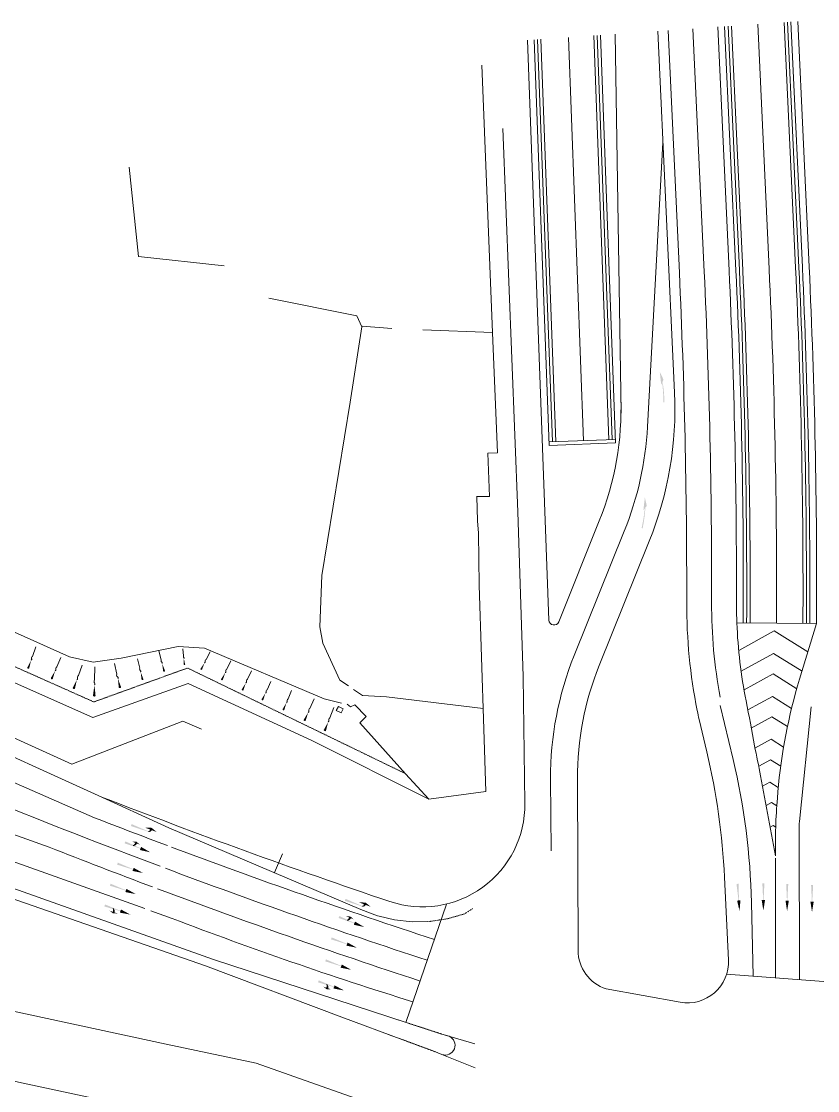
# Model space of a CAD drawing. Header units: millimetres. Extents: x 833924389 to 835767163, y 817400000 to 818811854.
# Drawn here: x 834836122 to 834952826, y 818627840 to 818784613 of the extents above; entities that cross this region are included whole.
import ezdxf

# ---------------------------------------------------------------- set-up
doc = ezdxf.new("R2010")
doc.units = ezdxf.units.MM
doc.header["$LTSCALE"] = 10
doc.header["$MEASUREMENT"] = 0
doc.linetypes.add('11NW24A$0$DGN Style 5', pattern=[6.686246, 2.865534, -3.820712])
doc.linetypes.add('DGN Style 2', pattern=[15.39188, 9.235128, -6.156752])
doc.layers.add('01_Base_Plan', color=5, linetype='Continuous', lineweight=5)

# ---------------------------------------------------------------- blocks, each defined once
blk = doc.blocks.new('11NW24A$0$SLOPE_355')
at = {"linetype": 'Continuous', "lineweight": 0}
h = blk.add_hatch(color=0, dxfattribs=at)
edge = h.paths.add_edge_path(flags=16)
edge.add_ellipse((0.08, 0), major_axis=(0, 0.109), ratio=0.731707, start_angle=0, end_angle=360)
at = {"color": 0, "linetype": 'Continuous', "lineweight": 0}
blk.add_line((1.38, 0), (2.42, 0), dxfattribs=at)
blk.add_open_spline([(0.95, 0), (0.98, -0.01), (1, -0.02), (1.03, -0.04), (1.06, -0.05), (1.08, -0.01), (1.11, 0), (1.14, 0.01), (1.16, 0.02), (1.19, 0.04), (1.25, 0.06), (1.34, 0.04), (1.38, 0)], degree=3, knots=[0, 0, 0, 0, 0.19406, 0.19406, 0.19406, 0.387894, 0.387894, 0.387894, 0.580947, 0.580947, 0.580947, 1, 1, 1, 1], dxfattribs=at)
at = {"color": 0, "linetype": 'Continuous', "lineweight": 0, "extrusion": (0, 0, -1)}
blk.add_solid([(-0.95, 0), (-0.08, 0.11), (-0.08, -0.11)], dxfattribs=at)
blk = doc.blocks.new('11NW24A$0$SLOPE_356')
at = {"linetype": 'Continuous', "lineweight": 0}
h = blk.add_hatch(color=0, dxfattribs=at)
edge = h.paths.add_edge_path(flags=16)
edge.add_ellipse((0.11, 0), major_axis=(0, 0.152), ratio=0.731707, start_angle=0, end_angle=360)
at = {"color": 0, "linetype": 'Continuous', "lineweight": 0}
blk.add_line((1.92, 0), (3.38, 0), dxfattribs=at)
blk.add_open_spline([(1.33, 0), (1.36, -0.02), (1.4, -0.05), (1.44, -0.05), (1.47, -0.05), (1.51, -0.02), (1.55, 0), (1.59, 0.02), (1.62, 0.03), (1.66, 0.05), (1.74, 0.09), (1.9, 0.04), (1.92, 0)], degree=3, knots=[0, 0, 0, 0, 0.193839, 0.193839, 0.193839, 0.387801, 0.387801, 0.387801, 0.581763, 0.581763, 0.581763, 1, 1, 1, 1], dxfattribs=at)
blk.add_solid([(1.33, 0), (0.11, 0.15), (0.11, -0.15)], dxfattribs=at)
blk = doc.blocks.new('11NW24A$0$SLOPE_357')
at = {"linetype": 'Continuous', "lineweight": 0}
h = blk.add_hatch(color=0, dxfattribs=at)
edge = h.paths.add_edge_path(flags=16)
edge.add_ellipse((0.1, 0), major_axis=(0, 0.134), ratio=0.731707, start_angle=0, end_angle=360)
at = {"color": 0, "linetype": 'Continuous', "lineweight": 0}
blk.add_line((1.69, 0), (2.98, 0), dxfattribs=at)
blk.add_open_spline([(1.17, 0), (1.2, -0.01), (1.24, -0.06), (1.27, -0.05), (1.3, -0.03), (1.33, -0.02), (1.37, 0), (1.4, 0.02), (1.43, 0.03), (1.46, 0.05), (1.54, 0.08), (1.71, 0.05), (1.69, 0)], degree=3, knots=[0, 0, 0, 0, 0.194319, 0.194319, 0.194319, 0.388043, 0.388043, 0.388043, 0.581766, 0.581766, 0.581766, 1, 1, 1, 1], dxfattribs=at)
at = {"color": 0, "linetype": 'Continuous', "lineweight": 0, "extrusion": (0, 0, -1)}
blk.add_solid([(-1.17, 0), (-0.1, 0.13), (-0.1, -0.13)], dxfattribs=at)
blk = doc.blocks.new('11NW24A$0$SLOPE_358')
at = {"linetype": 'Continuous', "lineweight": 0}
h = blk.add_hatch(color=0, dxfattribs=at)
edge = h.paths.add_edge_path(flags=16)
edge.add_ellipse((0.1, 0), major_axis=(0, 0.142), ratio=0.731707, start_angle=0, end_angle=360)
at = {"color": 0, "linetype": 'Continuous', "lineweight": 0}
blk.add_line((1.79, 0), (3.16, 0), dxfattribs=at)
blk.add_open_spline([(1.24, 0), (1.27, -0.02), (1.31, -0.07), (1.34, -0.05), (1.38, -0.03), (1.41, -0.02), (1.45, 0), (1.48, 0.01), (1.52, 0.03), (1.55, 0.05), (1.62, 0.08), (1.75, 0.05), (1.79, 0)], degree=3, knots=[0, 0, 0, 0, 0.194539, 0.194539, 0.194539, 0.388368, 0.388368, 0.388368, 0.582197, 0.582197, 0.582197, 1, 1, 1, 1], dxfattribs=at)
blk.add_solid([(1.24, 0), (0.1, 0.14), (0.1, -0.14)], dxfattribs=at)
blk = doc.blocks.new('11NW24A$0$SLOPE_359')
at = {"linetype": 'Continuous', "lineweight": 0}
h = blk.add_hatch(color=0, dxfattribs=at)
edge = h.paths.add_edge_path(flags=16)
edge.add_ellipse((0.11, 0), major_axis=(0, 0.155), ratio=0.731707, start_angle=0, end_angle=360)
at = {"color": 0, "linetype": 'Continuous', "lineweight": 0}
blk.add_line((1.96, 0), (3.46, 0), dxfattribs=at)
blk.add_open_spline([(1.36, 0), (1.39, -0.02), (1.43, -0.04), (1.47, -0.05), (1.51, -0.07), (1.55, -0.02), (1.58, 0), (1.62, 0.02), (1.66, 0.04), (1.7, 0.05), (1.78, 0.09), (1.96, 0.05), (1.96, 0)], degree=3, knots=[0, 0, 0, 0, 0.19404, 0.19404, 0.19404, 0.387517, 0.387517, 0.387517, 0.581038, 0.581038, 0.581038, 1, 1, 1, 1], dxfattribs=at)
at = {"color": 0, "linetype": 'Continuous', "lineweight": 0, "extrusion": (0, 0, -1)}
blk.add_solid([(-1.36, 0), (-0.11, 0.16), (-0.11, -0.15)], dxfattribs=at)
blk = doc.blocks.new('11NW24A$0$SLOPE_360')
at = {"linetype": 'Continuous', "lineweight": 0}
h = blk.add_hatch(color=0, dxfattribs=at)
edge = h.paths.add_edge_path(flags=16)
edge.add_ellipse((0.1, 0), major_axis=(0, 0.143), ratio=0.731707, start_angle=0, end_angle=360)
at = {"color": 0, "linetype": 'Continuous', "lineweight": 0}
blk.add_line((1.81, 0), (3.19, 0), dxfattribs=at)
blk.add_open_spline([(1.25, 0), (1.29, -0.02), (1.32, -0.04), (1.36, -0.05), (1.39, -0.06), (1.43, -0.02), (1.46, 0), (1.5, 0.02), (1.53, 0.03), (1.57, 0.05), (1.64, 0.08), (1.77, 0.05), (1.81, 0)], degree=3, knots=[0, 0, 0, 0, 0.194581, 0.194581, 0.194581, 0.388471, 0.388471, 0.388471, 0.58131, 0.58131, 0.58131, 1, 1, 1, 1], dxfattribs=at)
at = {"color": 0, "linetype": 'Continuous', "lineweight": 0, "extrusion": (0, 0, -1)}
blk.add_solid([(-1.25, 0), (-0.1, 0.14), (-0.1, -0.14)], dxfattribs=at)
blk = doc.blocks.new('11NW24A$0$SLOPE_361')
at = {"linetype": 'Continuous', "lineweight": 0}
h = blk.add_hatch(color=0, dxfattribs=at)
edge = h.paths.add_edge_path(flags=16)
edge.add_ellipse((0.1, 0), major_axis=(0, 0.14), ratio=0.731707, start_angle=0, end_angle=360)
at = {"color": 0, "linetype": 'Continuous', "lineweight": 0}
blk.add_line((1.77, 0), (3.13, 0), dxfattribs=at)
blk.add_open_spline([(1.23, 0), (1.26, -0.02), (1.3, -0.06), (1.33, -0.05), (1.36, -0.03), (1.4, -0.02), (1.43, 0), (1.47, 0.02), (1.5, 0.03), (1.53, 0.05), (1.61, 0.08), (1.78, 0.05), (1.77, 0)], degree=3, knots=[0, 0, 0, 0, 0.194514, 0.194514, 0.194514, 0.387858, 0.387858, 0.387858, 0.581203, 0.581203, 0.581203, 1, 1, 1, 1], dxfattribs=at)
at = {"color": 0, "linetype": 'Continuous', "lineweight": 0, "extrusion": (0, 0, -1)}
blk.add_solid([(-1.23, 0), (-0.1, 0.14), (-0.1, -0.14)], dxfattribs=at)
blk = doc.blocks.new('11NW24A$0$SLOPE_362')
at = {"linetype": 'Continuous', "lineweight": 0}
h = blk.add_hatch(color=0, dxfattribs=at)
edge = h.paths.add_edge_path(flags=16)
edge.add_ellipse((0.12, 0), major_axis=(0, 0.165), ratio=0.731707, start_angle=0, end_angle=360)
at = {"color": 0, "linetype": 'Continuous', "lineweight": 0}
blk.add_line((2.09, 0), (3.68, 0), dxfattribs=at)
blk.add_open_spline([(1.44, 0), (1.48, -0.02), (1.52, -0.08), (1.56, -0.06), (1.6, -0.04), (1.64, -0.02), (1.68, 0), (1.72, 0.02), (1.76, 0.04), (1.8, 0.06), (1.89, 0.1), (2.04, 0.06), (2.09, 0)], degree=3, knots=[0, 0, 0, 0, 0.193697, 0.193697, 0.193697, 0.387749, 0.387749, 0.387749, 0.581801, 0.581801, 0.581801, 1, 1, 1, 1], dxfattribs=at)
blk.add_solid([(1.44, 0), (0.12, 0.17), (0.12, -0.17)], dxfattribs=at)
blk = doc.blocks.new('11NW24A$0$SLOPE_363')
at = {"linetype": 'Continuous', "lineweight": 0}
h = blk.add_hatch(color=0, dxfattribs=at)
edge = h.paths.add_edge_path(flags=16)
edge.add_ellipse((0.12, 0), major_axis=(0, 0.167), ratio=0.731707, start_angle=0, end_angle=360)
at = {"color": 0, "linetype": 'Continuous', "lineweight": 0}
blk.add_line((2.11, 0), (3.73, 0), dxfattribs=at)
blk.add_open_spline([(1.46, 0), (1.5, -0.02), (1.54, -0.07), (1.58, -0.06), (1.63, -0.04), (1.67, -0.02), (1.71, 0), (1.75, 0.02), (1.79, 0.04), (1.83, 0.06), (1.92, 0.1), (2.09, 0.04), (2.11, 0)], degree=3, knots=[0, 0, 0, 0, 0.193971, 0.193971, 0.193971, 0.387303, 0.387303, 0.387303, 0.582065, 0.582065, 0.582065, 1, 1, 1, 1], dxfattribs=at)
at = {"color": 0, "linetype": 'Continuous', "lineweight": 0, "extrusion": (0, 0, -1)}
blk.add_solid([(-1.46, 0), (-0.12, 0.17), (-0.12, -0.17)], dxfattribs=at)
blk = doc.blocks.new('11NW24A$0$SLOPE_364')
at = {"linetype": 'Continuous', "lineweight": 0}
h = blk.add_hatch(color=0, dxfattribs=at)
edge = h.paths.add_edge_path(flags=16)
edge.add_ellipse((0.11, 0), major_axis=(0, 0.144), ratio=0.731707, start_angle=0, end_angle=360)
at = {"color": 0, "linetype": 'Continuous', "lineweight": 0}
blk.add_line((1.82, 0), (3.2, 0), dxfattribs=at)
blk.add_open_spline([(1.26, 0), (1.29, -0.02), (1.32, -0.05), (1.36, -0.05), (1.4, -0.05), (1.43, -0.02), (1.47, 0), (1.5, 0.02), (1.53, 0.03), (1.57, 0.05), (1.65, 0.08), (1.82, 0.05), (1.82, 0)], degree=3, knots=[0, 0, 0, 0, 0.194607, 0.194607, 0.194607, 0.388353, 0.388353, 0.388353, 0.582105, 0.582105, 0.582105, 1, 1, 1, 1], dxfattribs=at)
blk.add_solid([(1.26, 0), (0.11, 0.14), (0.11, -0.14)], dxfattribs=at)
blk = doc.blocks.new('11NW24A$0$SLOPE_365')
at = {"linetype": 'Continuous', "lineweight": 0}
h = blk.add_hatch(color=0, dxfattribs=at)
edge = h.paths.add_edge_path(flags=16)
edge.add_ellipse((0.14, 0), major_axis=(0, 0.195), ratio=0.731707, start_angle=0, end_angle=360)
at = {"color": 0, "linetype": 'Continuous', "lineweight": 0}
blk.add_line((2.46, 0), (4.34, 0), dxfattribs=at)
blk.add_open_spline([(1.7, 0), (1.75, -0.02), (1.8, -0.09), (1.85, -0.07), (1.89, -0.05), (1.94, -0.02), (1.99, 0), (2.04, 0.02), (2.08, 0.04), (2.13, 0.06), (2.23, 0.11), (2.38, 0.05), (2.46, 0)], degree=3, knots=[0, 0, 0, 0, 0.193639, 0.193639, 0.193639, 0.388024, 0.388024, 0.388024, 0.582408, 0.582408, 0.582408, 1, 1, 1, 1], dxfattribs=at)
at = {"color": 0, "linetype": 'Continuous', "lineweight": 0, "extrusion": (0, 0, -1)}
blk.add_solid([(-1.7, 0), (-0.14, 0.19), (-0.14, -0.19)], dxfattribs=at)
blk = doc.blocks.new('11NW24A$0$SLOPE_366')
at = {"linetype": 'Continuous', "lineweight": 0}
h = blk.add_hatch(color=0, dxfattribs=at)
edge = h.paths.add_edge_path(flags=16)
edge.add_ellipse((0.1, 0), major_axis=(0, 0.137), ratio=0.731707, start_angle=0, end_angle=360)
at = {"color": 0, "linetype": 'Continuous', "lineweight": 0}
blk.add_line((1.73, 0), (3.05, 0), dxfattribs=at)
blk.add_open_spline([(1.2, 0), (1.23, -0.02), (1.26, -0.06), (1.3, -0.05), (1.33, -0.03), (1.36, -0.02), (1.4, 0), (1.43, 0.01), (1.46, 0.03), (1.5, 0.05), (1.57, 0.08), (1.73, 0.05), (1.73, 0)], degree=3, knots=[0, 0, 0, 0, 0.193479, 0.193479, 0.193479, 0.388523, 0.388523, 0.388523, 0.58181, 0.58181, 0.58181, 1, 1, 1, 1], dxfattribs=at)
blk.add_solid([(1.2, 0), (0.1, 0.14), (0.1, -0.14)], dxfattribs=at)
blk = doc.blocks.new('11NW24A$0$SLOPE_367')
at = {"linetype": 'Continuous', "lineweight": 0}
h = blk.add_hatch(color=0, dxfattribs=at)
edge = h.paths.add_edge_path(flags=16)
edge.add_ellipse((0.1, 0), major_axis=(0, 0.141), ratio=0.731707, start_angle=0, end_angle=360)
at = {"color": 0, "linetype": 'Continuous', "lineweight": 0}
blk.add_line((1.79, 0), (3.15, 0), dxfattribs=at)
blk.add_open_spline([(1.24, 0), (1.27, -0.02), (1.3, -0.03), (1.34, -0.05), (1.37, -0.06), (1.41, -0.02), (1.44, 0), (1.48, 0.02), (1.51, 0.03), (1.55, 0.05), (1.62, 0.07), (1.78, 0.05), (1.79, 0)], degree=3, knots=[0, 0, 0, 0, 0.193862, 0.193862, 0.193862, 0.387806, 0.387806, 0.387806, 0.581698, 0.581698, 0.581698, 1, 1, 1, 1], dxfattribs=at)
blk.add_solid([(1.24, 0), (0.1, 0.14), (0.1, -0.14)], dxfattribs=at)
blk = doc.blocks.new('11NW24A$0$SLOPE_368')
at = {"linetype": 'Continuous', "lineweight": 0}
h = blk.add_hatch(color=0, dxfattribs=at)
edge = h.paths.add_edge_path(flags=16)
edge.add_ellipse((0.12, 0), major_axis=(0, 0.159), ratio=0.731707, start_angle=0, end_angle=360)
at = {"color": 0, "linetype": 'Continuous', "lineweight": 0}
blk.add_line((2.01, 0), (3.55, 0), dxfattribs=at)
blk.add_open_spline([(1.39, 0), (1.43, -0.02), (1.46, -0.04), (1.51, -0.05), (1.55, -0.07), (1.59, -0.02), (1.62, 0), (1.66, 0.02), (1.7, 0.04), (1.74, 0.05), (1.82, 0.09), (2.01, 0.05), (2.01, 0)], degree=3, knots=[0, 0, 0, 0, 0.193757, 0.193757, 0.193757, 0.388571, 0.388571, 0.388571, 0.581874, 0.581874, 0.581874, 1, 1, 1, 1], dxfattribs=at)
blk.add_solid([(1.39, 0), (0.12, 0.16), (0.12, -0.16)], dxfattribs=at)
blk = doc.blocks.new('11NW24A$0$SLOPE_369')
at = {"linetype": 'Continuous', "lineweight": 0}
h = blk.add_hatch(color=0, dxfattribs=at)
edge = h.paths.add_edge_path(flags=16)
edge.add_ellipse((0.12, 0), major_axis=(0, 0.167), ratio=0.731707, start_angle=0, end_angle=360)
at = {"color": 0, "linetype": 'Continuous', "lineweight": 0}
blk.add_line((2.11, 0), (3.71, 0), dxfattribs=at)
blk.add_open_spline([(1.46, 0), (1.5, -0.02), (1.54, -0.04), (1.58, -0.06), (1.62, -0.08), (1.66, -0.02), (1.7, 0), (1.74, 0.02), (1.77, 0.06), (1.82, 0.06), (1.93, 0.05), (2.09, 0.05), (2.11, 0)], degree=3, knots=[0, 0, 0, 0, 0.194007, 0.194007, 0.194007, 0.387675, 0.387675, 0.387675, 0.582864, 0.582864, 0.582864, 1, 1, 1, 1], dxfattribs=at)
at = {"color": 0, "linetype": 'Continuous', "lineweight": 0, "extrusion": (0, 0, -1)}
blk.add_solid([(-1.46, 0), (-0.12, 0.17), (-0.12, -0.17)], dxfattribs=at)

msp = doc.modelspace()

# ---------------------------------------------------------------- hatches: boundary and pattern name
at = {"layer": '01_Base_Plan'}
for points in [[(834930382, 818728745, 0.0334796), (834930102, 818731790), (834930102, 818731790), (834930243, 818732086), (834929691, 818733233), (834929900, 818731368), (834930043, 818731667), (834930043, 818731667, -0.027631), (834930232, 818728733), (834930231, 818728734), (834930381, 818728745)], [(834930382, 818728745, 0.0334796), (834930102, 818731790), (834930102, 818731790), (834930243, 818732086), (834929691, 818733233), (834929900, 818731368), (834930043, 818731667), (834930043, 818731667, -0.027631), (834930232, 818728733), (834930231, 818728734), (834930381, 818728745)], [(834927179, 818710292, 0.0334796), (834927584, 818713322), (834927585, 818713322), (834927788, 818713580), (834927506, 818714821), (834927294, 818712957), (834927500, 818713216), (834927500, 818713216, -0.027631), (834927030, 818710314), (834927030, 818710314), (834927179, 818710292)], [(834927179, 818710292, 0.0334796), (834927584, 818713322), (834927585, 818713322), (834927788, 818713580), (834927506, 818714821), (834927294, 818712957), (834927500, 818713216), (834927500, 818713216, -0.027631), (834927030, 818710314), (834927030, 818710314), (834927179, 818710292)]]:
    msp.add_hatch(color=256, dxfattribs=at).paths.add_polyline_path(points)
h = msp.add_hatch(color=256, dxfattribs=at)
edge = h.paths.add_edge_path()
edge.add_line((834854963, 818666125), (834855248, 818666017))
edge.add_spline(control_points=[(834855248, 818666017), (834855103, 818665772), (834854854, 818665715), (834854660, 818665820)], knot_values=[0, 0, 0, 0, 1, 1, 1, 1], weights=[1, 0.8263597, 0.8263597, 1], degree=3, periodic=0)
edge.add_line((834854660, 818665820), (834854675, 818665878))
edge.add_spline(control_points=[(834854675, 818665878), (834854863, 818665877), (834854968, 818666000), (834854963, 818666125)], knot_values=[0, 0, 0, 0, 1, 1, 1, 1], weights=[1, 0.8263597, 0.8263597, 1], degree=3, periodic=0)
h = msp.add_hatch(color=256, dxfattribs=at)
edge = h.paths.add_edge_path()
edge.add_line((834852482, 818663835), (834852497, 818663715))
edge.add_spline(control_points=[(834852497, 818663715), (834852730, 818663710), (834852947, 818663835), (834853068, 818664074)], knot_values=[0, 0, 0, 0, 1, 1, 1, 1], weights=[1, 0.9003281, 0.9003281, 1], degree=3, periodic=0)
edge.add_line((834853068, 818664074), (834852780, 818664176))
edge.add_spline(control_points=[(834852780, 818664176), (834852763, 818664026), (834852659, 818663892), (834852482, 818663835)], knot_values=[0, 0, 0, 0, 1, 1, 1, 1], weights=[1, 0.9003281, 0.9003281, 1], degree=3, periodic=0)
h = msp.add_hatch(color=256, dxfattribs=at)
edge = h.paths.add_edge_path()
edge.add_line((834849491, 818654520), (834849583, 818654601))
edge.add_spline(control_points=[(834849583, 818654601), (834849761, 818654453), (834849843, 818654215), (834849776, 818653956)], knot_values=[0, 0, 0, 0, 1, 1, 1, 1], weights=[1, 0.9003281, 0.9003281, 1], degree=3, periodic=0)
edge.add_line((834849776, 818653956), (834849493, 818654069))
edge.add_spline(control_points=[(834849493, 818654069), (834849578, 818654193), (834849588, 818654362), (834849491, 818654520)], knot_values=[0, 0, 0, 0, 1, 1, 1, 1], weights=[1, 0.9003281, 0.9003281, 1], degree=3, periodic=0)
h = msp.add_hatch(color=256, dxfattribs=at)
edge = h.paths.add_edge_path()
edge.add_line((834886317, 818655170), (834886602, 818655062))
edge.add_spline(control_points=[(834886602, 818655062), (834886457, 818654817), (834886208, 818654760), (834886014, 818654864)], knot_values=[0, 0, 0, 0, 1, 1, 1, 1], weights=[1, 0.8263597, 0.8263597, 1], degree=3, periodic=0)
edge.add_line((834886014, 818654864), (834886030, 818654923))
edge.add_spline(control_points=[(834886030, 818654923), (834886218, 818654922), (834886322, 818655045), (834886317, 818655170)], knot_values=[0, 0, 0, 0, 1, 1, 1, 1], weights=[1, 0.8263597, 0.8263597, 1], degree=3, periodic=0)
h = msp.add_hatch(color=256, dxfattribs=at)
edge = h.paths.add_edge_path()
edge.add_line((834883836, 818652880), (834883851, 818652759))
edge.add_spline(control_points=[(834883851, 818652759), (834884084, 818652755), (834884301, 818652880), (834884422, 818653119)], knot_values=[0, 0, 0, 0, 1, 1, 1, 1], weights=[1, 0.9003281, 0.9003281, 1], degree=3, periodic=0)
edge.add_line((834884422, 818653119), (834884135, 818653221))
edge.add_spline(control_points=[(834884135, 818653221), (834884117, 818653070), (834884013, 818652937), (834883836, 818652880)], knot_values=[0, 0, 0, 0, 1, 1, 1, 1], weights=[1, 0.9003281, 0.9003281, 1], degree=3, periodic=0)
h = msp.add_hatch(color=256, dxfattribs=at)
edge = h.paths.add_edge_path()
edge.add_line((834880803, 818643394), (834880894, 818643475))
edge.add_spline(control_points=[(834880894, 818643475), (834881073, 818643327), (834881155, 818643089), (834881088, 818642830)], knot_values=[0, 0, 0, 0, 1, 1, 1, 1], weights=[1, 0.9003281, 0.9003281, 1], degree=3, periodic=0)
edge.add_line((834881088, 818642830), (834880804, 818642943))
edge.add_spline(control_points=[(834880804, 818642943), (834880890, 818643067), (834880899, 818643236), (834880803, 818643394)], knot_values=[0, 0, 0, 0, 1, 1, 1, 1], weights=[1, 0.9003281, 0.9003281, 1], degree=3, periodic=0)

# ---------------------------------------------------------------- linework, layer by layer
at = {"layer": '01_Base_Plan', "linetype": 'Continuous'}
for p, q in [((834948924, 818784544), (834950594, 818748562)), ((834949922, 818784613), (834951593, 818748609)), ((834930913, 818783284), (834932563, 818747726)), ((834938197, 818783794), (834939856, 818748064)), ((834939195, 818783863), (834940855, 818748110)), ((834939694, 818783898), (834941354, 818748133)), ((834940193, 818783933), (834941853, 818748157)), ((834947926, 818784474), (834949595, 818748516)), ((834948425, 818784509), (834950095, 818748539)), ((834913483, 818722445), (834911283, 818781912)), ((834913964, 818722963), (834911782, 818781947)), ((834922708, 818723287), (834920516, 818782558)), ((834923226, 818722806), (834921015, 818782592)), ((834923208, 818723305), (834913464, 818722945)), ((834923226, 818722806), (834913483, 818722445))]:
    msp.add_line(p, q, dxfattribs=at)
at = {"layer": '01_Base_Plan'}
for p, q in [((834931857, 818730193), (834929406, 818783179)), ((834913430, 818696825), (834910285, 818781842)), ((834914464, 818722982), (834912281, 818781982)), ((834916326, 818782265), (834918513, 818723132)), ((834922208, 818723268), (834920017, 818782523)), ((834924028, 818727148), (834923154, 818782742)), ((834914875, 818696572), (834920829, 818711364)), ((834920806, 818690151), (834928158, 818708414)), ((834940991, 818696403), (834952675, 818696334)), ((834952675, 818696334), (834950191, 818688180)), ((834854230, 818654520), (834758849, 818688642)), ((834935444, 818682264), (834936572, 818677522)), ((834917723, 818648411), (834917623, 818673546)), ((834946660, 818662250), (834944477, 818673976)), ((834939748, 818646988), (834939173, 818659124)), ((834892462, 818637846), (834898455, 818655201)), ((834939481, 818644911), (834961730, 818643199)), ((834921828, 818642741), (834932699, 818640797))]:
    msp.add_line(p, q, dxfattribs=at)
at = {"layer": '01_Base_Plan', "flags": 128}
for points in [[(834938532, 818685511, -0.0457761), (834937285, 818699406, 0.0120948), (834936210, 818747895), (834934555, 818783539)], [(834946800, 818696369, 0.0128405), (834945724, 818748336), (834944060, 818784203)], [(834913783, 818662994), (834913673, 818673530, -0.0969671), (834917142, 818691626), (834924493, 818709889), (834924493, 818709889, 0.0822525), (834927891, 818725186), (834930161, 818766850)], [(834855323, 818657713, -0.0039898), (834840205, 818663524), (834760113, 818692175)], [(834943365, 818644612), (834943130, 818655423, 0.0529804), (834940440, 818676384), (834938565, 818684324)], [(834857514, 818663769, -0.0028299), (834846850, 818667841), (834821377, 818678965)], [(834893503, 818640860, -0.0161606), (834858221, 818653092), (834855111, 818654205)]]:
    msp.add_lwpolyline(points, format="xyb", dxfattribs=at)
at = {"layer": '01_Base_Plan', "linetype": 'Continuous', "flags": 128}
for points in [[(834903633, 818778177), (834905195, 818739012)], [(834906677, 818768926), (834908890, 818712692)], [(834865858, 818748754), (834853303, 818750150), (834851900, 818763237)], [(834885294, 818741438), (834872402, 818744015)], [(834886042, 818739819), (834885294, 818741438)], [(834882807, 818688015), (834880295, 818693459), (834879878, 818695830), (834880173, 818703374), (834884293, 818728777), (834886042, 818739819)], [(834886042, 818739819), (834886055, 818739901), (834890399, 818739588)], [(834894949, 818739411), (834905195, 818739012)], [(834905195, 818739012), (834905899, 818721362)], [(834905899, 818721362), (834904500, 818721306), (834904715, 818714936), (834902885, 818714959), (834902889, 818714997), (834902885, 818714959), (834902988, 818711361)], [(834908890, 818712689), (834909683, 818688561), (834909916, 818669966)], [(834903220, 818701938), (834903141, 818709581), (834902988, 818711361)], [(834903909, 818680825), (834903220, 818701938)], [(834883052, 818684651), (834880477, 818685305), (834862977, 818692691), (834859112, 818692943), (834850744, 818691244), (834846632, 818690674), (834843150, 818691458), (834829832, 818697415)], [(834825110, 818692070), (834846577, 818682531), (834860558, 818687515), (834878678, 818679175)], [(834862499, 818680829), (834859797, 818682017), (834843500, 818675720), (834816580, 818687920), (834815574, 818685657)], [(834882807, 818688015), (834884047, 818687172)], [(834884792, 818686666), (834886115, 818685766), (834889624, 818685599)], [(834883853, 818684484), (834884370, 818684107), (834884986, 818684399), (834886654, 818682674), (834885720, 818681770), (834892439, 818674306), (834895819, 818670551)], [(834889624, 818685599), (834903795, 818683873)], [(834882584, 818684172), (834883290, 818683810), (834882981, 818683208), (834882275, 818683570), (834882584, 818684172)], [(834888574, 818653394), (834888300, 818653459), (834885872, 818654378), (834857736, 818666389), (834846825, 818671350), (834826829, 818680426)], [(834903909, 818680825), (834904183, 818671679)], [(834878678, 818679175), (834895819, 818670551)], [(834895819, 818670551), (834904183, 818671679)], [(834864278, 818647048), (834815728, 818664308)], [(834863105, 818646121), (834814652, 818663016)], [(834874410, 818662560), (834873200, 818659820)], [(834890826, 818652859), (834888574, 818653394)], [(834890826, 818652859), (834888574, 818653394)], [(834895600, 818652637), (834893408, 818652586), (834890826, 818652859)], [(834892668, 818637780), (834892533, 818637823), (834864278, 818647048)], [(834863105, 818646121), (834883108, 818638595), (834892011, 818635300), (834892093, 818635270)], [(834857352, 818634638), (834834895, 818639492), (834818941, 818642933), (834816943, 818642999), (834814968, 818642883), (834813038, 818642445), (834812682, 818642299)], [(834896747, 818600000), (834896732, 818602231), (834896725, 818603337), (834896721, 818603907), (834896691, 818608496), (834893708, 818612686), (834887693, 818614815), (834884911, 818615800), (834867735, 818621879), (834862782, 818623282), (834808840, 818634862), (834805307, 818635620)], [(834902566, 818634690), (834898068, 818636026), (834897745, 818636122)], [(834889936, 818624999), (834889883, 818625018), (834870521, 818631847), (834857352, 818634638)], [(834896833, 818633515), (834897483, 818633253), (834902620, 818631176)]]:
    msp.add_lwpolyline(points, dxfattribs=at)
at = {"layer": '01_Base_Plan', "linetype": 'DGN Style 2', "flags": 128}
msp.add_lwpolyline([(834892439, 818674306), (834860471, 818689801), (834846745, 818684831), (834795167, 818707820), (834793643, 818708437), (834776478, 818715037), (834776294, 818715129), (834776280, 818715138), (834776266, 818715148), (834776252, 818715157), (834776238, 818715166), (834776224, 818715176), (834776210, 818715185), (834776196, 818715195), (834776182, 818715204), (834776168, 818715214), (834776155, 818715224), (834776141, 818715233), (834776127, 818715243), (834776113, 818715253), (834776100, 818715263), (834776086, 818715273), (834776072, 818715283), (834776059, 818715293), (834776045, 818715303), (834776032, 818715313), (834776018, 818715323), (834776005, 818715333), (834775991, 818715343), (834775978, 818715353), (834775965, 818715364), (834775951, 818715374), (834775938, 818715384), (834775925, 818715395), (834775912, 818715405), (834775898, 818715416), (834775885, 818715427), (834775872, 818715437), (834775859, 818715448), (834775846, 818715459), (834775833, 818715469), (834775820, 818715480), (834775807, 818715491), (834775794, 818715502), (834775782, 818715513), (834775769, 818715524), (834775756, 818715535), (834775743, 818715546), (834775731, 818715557), (834775718, 818715568), (834775705, 818715579), (834775693, 818715590), (834775680, 818715602), (834775668, 818715613), (834775655, 818715624), (834775643, 818715636), (834775630, 818715647), (834775618, 818715659), (834775606, 818715670), (834775593, 818715682), (834775581, 818715693), (834775569, 818715705), (834775557, 818715717), (834775545, 818715728), (834775533, 818715740), (834775521, 818715752), (834775509, 818715764), (834775497, 818715776), (834775485, 818715788), (834775473, 818715800), (834775461, 818715812), (834775449, 818715824), (834775438, 818715836), (834775426, 818715848), (834775414, 818715860), (834775403, 818715872), (834775391, 818715885), (834775380, 818715897), (834775368, 818715909), (834775357, 818715922), (834775345, 818715934), (834775334, 818715947), (834775322, 818715959), (834775311, 818715972), (834775300, 818715984), (834775289, 818715997), (834775278, 818716009), (834775266, 818716022), (834775255, 818716035), (834775244, 818716048), (834775233, 818716060), (834775222, 818716073), (834775212, 818716086), (834775201, 818716099), (834775190, 818716112), (834775179, 818716125), (834775168, 818716138), (834775158, 818716151), (834775147, 818716164), (834775137, 818716177), (834775126, 818716190), (834775115, 818716204), (834775105, 818716217), (834775095, 818716230), (834775084, 818716243), (834775074, 818716257), (834775064, 818716270), (834775053, 818716283), (834775043, 818716297), (834775033, 818716310), (834775023, 818716324), (834775013, 818716337), (834775003, 818716351), (834774993, 818716365), (834774983, 818716378), (834774973, 818716392), (834774963, 818716406), (834774954, 818716419), (834774944, 818716433), (834774934, 818716447), (834774925, 818716461), (834774915, 818716475), (834774906, 818716489), (834774896, 818716503), (834774887, 818716517), (834774877, 818716531), (834774868, 818716545), (834774859, 818716559), (834774849, 818716573), (834774840, 818716587), (834774831, 818716601), (834774822, 818716615), (834774813, 818716629), (834774804, 818716644), (834774795, 818716658), (834774786, 818716672), (834774777, 818716687), (834774768, 818716701), (834774760, 818716715), (834774751, 818716730), (834774742, 818716744), (834774734, 818716759), (834774725, 818716773), (834774717, 818716788), (834774708, 818716803), (834774700, 818716817), (834774691, 818716832), (834774683, 818716846), (834774675, 818716861), (834774667, 818716876), (834774658, 818716891), (834774650, 818716905), (834774642, 818716920), (834774634, 818716935), (834774626, 818716950), (834774618, 818716965), (834774610, 818716980), (834774603, 818716995), (834774595, 818717010), (834774587, 818717025), (834774579, 818717040), (834774572, 818717055), (834774564, 818717070), (834774557, 818717085), (834774549, 818717100), (834774542, 818717115), (834774535, 818717130), (834774527, 818717145), (834774520, 818717161), (834774513, 818717176), (834774506, 818717191), (834774499, 818717207), (834774492, 818717222), (834774485, 818717237), (834774478, 818717253), (834774471, 818717268), (834774464, 818717283), (834774457, 818717299), (834774450, 818717314), (834774444, 818717330), (834774437, 818717345), (834774431, 818717361), (834774424, 818717376), (834774418, 818717392), (834774411, 818717408), (834774405, 818717423), (834774399, 818717439), (834774392, 818717454), (834774386, 818717470), (834774380, 818717486), (834774374, 818717502), (834774368, 818717517), (834774362, 818717533), (834774356, 818717549), (834774350, 818717565), (834774344, 818717580), (834774338, 818717596), (834774333, 818717612), (834774327, 818717628), (834774321, 818717644), (834774316, 818717660), (834774310, 818717676), (834774305, 818717692), (834774300, 818717708), (834774294, 818717724), (834774289, 818717740), (834774284, 818717756), (834774279, 818717772), (834774273, 818717788), (834774268, 818717804), (834774263, 818717820), (834774258, 818717836), (834774253, 818717852), (834774249, 818717868), (834774244, 818717885), (834774239, 818717901), (834774234, 818717917), (834774230, 818717933), (834774225, 818717949), (834774221, 818717966), (834774216, 818717982), (834774212, 818717998), (834774208, 818718015), (834774203, 818718031), (834774199, 818718047), (834774195, 818718064), (834774191, 818718080), (834774187, 818718096), (834774183, 818718113), (834774179, 818718129), (834774175, 818718145), (834774171, 818718162), (834774167, 818718178), (834774163, 818718195), (834774160, 818718211), (834774156, 818718228), (834774152, 818718244), (834774149, 818718261), (834774145, 818718277), (834774142, 818718294), (834774139, 818718310), (834774135, 818718327), (834774132, 818718343), (834774129, 818718360), (834774126, 818718376), (834774123, 818718393), (834774120, 818718410), (834774117, 818718426), (834774114, 818718443), (834774111, 818718459), (834774108, 818718476), (834774106, 818718493), (834774103, 818718509), (834774100, 818718526), (834774098, 818718543), (834774095, 818718559), (834774093, 818718576), (834774091, 818718593), (834774088, 818718609), (834774086, 818718626), (834774084, 818718643), (834774082, 818718659), (834774079, 818718676), (834774077, 818718693), (834774075, 818718710), (834774073, 818718726), (834774072, 818718743), (834774070, 818718760), (834774068, 818718777), (834774066, 818718794), (834774065, 818718810), (834774063, 818718827), (834774062, 818718844), (834774060, 818718861), (834774059, 818718877), (834774057, 818718894), (834774056, 818718911), (834774055, 818718928), (834774054, 818718945), (834774052, 818718962), (834774051, 818718978), (834774050, 818718995), (834774049, 818719012), (834774049, 818719029), (834774048, 818719046), (834774047, 818719063), (834774046, 818719079), (834774045, 818719096), (834774045, 818719113), (834774044, 818719130), (834774044, 818719147), (834774043, 818719164), (834774043, 818719181), (834774043, 818719197), (834774042, 818719214), (834774042, 818719231), (834774042, 818719248), (834774042, 818719265), (834774042, 818719282), (834774042, 818719299), (834774042, 818719315), (834774042, 818719315), (834774042, 818719332), (834774042, 818719349), (834774042, 818719366), (834774043, 818719383), (834774043, 818719400), (834774044, 818719417), (834774044, 818719433), (834774045, 818719450), (834774049, 818719551)], dxfattribs=at)
at = {"layer": '01_Base_Plan', "flags": 128}
for points in [[(834941260, 818692386), (834946477, 818695231), (834951404, 818692162)], [(834941615, 818689338), (834946385, 818691939), (834950547, 818689347)], [(834942042, 818686619), (834946291, 818688936), (834949775, 818686766)], [(834942605, 818683684), (834946199, 818685644), (834949014, 818683891)], [(834943105, 818681005), (834946106, 818682641), (834948406, 818681208)], [(834950157, 818644090), (834950140, 818667009), (834950153, 818667321), (834951877, 818684102)], [(834943616, 818678041), (834946013, 818679349), (834947841, 818678211)], [(834944200, 818675408), (834945920, 818676346), (834947418, 818675413)], [(834944757, 818672470), (834945828, 818673054), (834947065, 818672284)], [(834946929, 818670721), (834947008, 818671644)], [(834945280, 818669660), (834946055, 818670083), (834946842, 818669593)], [(834945872, 818666485), (834946289, 818666713), (834946682, 818666468)], [(834946657, 818644359), (834946644, 818661907)], [(834890569, 818638464), (834892533, 818637823), (834897745, 818636122), (834898799, 818635809)], [(834889893, 818636084), (834892093, 818635270), (834896833, 818633516), (834897764, 818633140)]]:
    msp.add_lwpolyline(points, dxfattribs=at)
at = {"layer": '01_Base_Plan', "linetype": '11NW24A$0$DGN Style 5', "flags": 128}
for points in [[(834902265, 818654518), (834901065, 818653755), (834900741, 818653662), (834898570, 818653038), (834896004, 818652646), (834895600, 818652637)], [(834897745, 818636122), (834892668, 818637780)], [(834892093, 818635270), (834896833, 818633515)]]:
    msp.add_lwpolyline(points, dxfattribs=at)
at = {"layer": '01_Base_Plan', "linetype": 'Continuous'}
for radius, start in [(1016050, 359.714686), (1016550, 359.714686), (1017050, 359.714686), (1018050, 359.714076), (999000, 359.885255), (1006300, 359.885255), (1007300, 359.714686), (1007800, 359.714686), (1008300, 359.714686)]:
    msp.add_arc((833934637, 818701414), radius, start, 2.65705, dxfattribs=at)
at = {"layer": '01_Base_Plan'}
for centre, radius, start, end in [((834880012, 818727795), 51900, 338.07295, 2.64837), ((834880012, 818727795), 44000, 338.07295, 2.11813), ((834914179, 818696852), 750, 182.11813, 338.07313), ((835026721, 818664872), 80000, 163.06096, 175.14431), ((834839285, 818654387), 107000, 10.54911, 12.96602), ((834839285, 818654387), 100000, 2.71509, 13.37704), ((834894917, 818669778), 15000, 251.33417, 0.71876), ((834933755, 818646703), 6000, 259.8598, 2.71509)]:
    msp.add_arc(centre, radius, start, end, dxfattribs=at)
at = {"layer": '01_Base_Plan', "extrusion": (0, 0, -1)}
for centre, radius, start, end in [((-835013635, 818699253), 80000, 348.68664, 0.11475), ((-835013635, 818699253), 72700, 348.68664, 357.7529), ((-834961623, 818673720), 44000, 359.77291, 21.92687), ((-834739076, 818644324), 207300, 168.68664, 170.54042), ((-834739076, 818644324), 200000, 168.68664, 169.06479), ((-835211837, 819607918), 1011665, 290.565931, 292.070351), ((-835211837, 819607918), 1005225, 288.665834, 291.225582), ((-835026642, 818663950), 80000, 358.78281, 4.85569), ((-835211837, 819607918), 1008445, 288.212452, 290.533945), ((-835211837, 819607918), 1011665, 288.21512, 290.519349), ((-835211837, 819607918), 1014885, 288.21777, 290.519991), ((-834923723, 818648434), 6000, 288.40995, 359.77291), ((-834898247, 818634487), 1432, 112.63758, 289.74428)]:
    msp.add_arc(centre, radius, start, end, dxfattribs=at)
at = {"layer": '01_Base_Plan', "linetype": 'Continuous', "extrusion": (0, 0, -1)}
msp.add_arc((-835013635, 818699253), 72700, 357.7529, 0.11475, dxfattribs=at)
at = {"layer": '01_Base_Plan', "extrusion": (0, 0, -1)}
for points in [[(-834854660, 818665820), (-834852173, 818666630), (-834854676, 818665879), (-834852280, 818666914)], [(-834853564, 818663319), (-834851248, 818664100), (-834853586, 818663376), (-834851360, 818664384)], [(-834855026, 818662776), (-834853486, 818663121), (-834853665, 818663575)], [(-834886014, 818654864), (-834883527, 818655675), (-834886030, 818654924), (-834883634, 818655959)], [(-834850208, 818653807), (-834849564, 818653815), (-834849060, 818654217)], [(-834884918, 818652364), (-834882602, 818653145), (-834884940, 818652421), (-834882714, 818653429)], [(-834886380, 818651821), (-834884840, 818652166), (-834885019, 818652620)], [(-834881520, 818642681), (-834880876, 818642689), (-834880372, 818643091)]]:
    msp.add_solid(points, dxfattribs=at)
at = {"layer": '01_Base_Plan'}
for points in [[(834855218, 818666369), (834855961, 818665748), (834854250, 818666395)], [(834852357, 818664348), (834853000, 818664319), (834853491, 818663901)], [(834852483, 818660247), (834850150, 818660974), (834852505, 818660305), (834850255, 818661260)], [(834853957, 818659738), (834852410, 818660046), (834852578, 818660504)], [(834851431, 818657158), (834849098, 818657886), (834851452, 818657216), (834849203, 818658171)], [(834941240, 818655720), (834940938, 818658145), (834941301, 818655724), (834941241, 818658168)], [(834944846, 818655782), (834944727, 818658223), (834944907, 818655782), (834945031, 818658222)], [(834948332, 818655711), (834948220, 818658152), (834948393, 818655710), (834948524, 818658151)], [(834951983, 818655564), (834951872, 818658005), (834952044, 818655563), (834952176, 818658004)], [(834852905, 818656649), (834851357, 818656958), (834851526, 818657416)], [(834850625, 818654140), (834848285, 818654845), (834850646, 818654198), (834848388, 818655133)], [(834852104, 818653646), (834850554, 818653940), (834850718, 818654399)], [(834886572, 818655413), (834887315, 818654793), (834885604, 818655440)], [(834941386, 818654167), (834941027, 818655704), (834941514, 818655740)], [(834944874, 818654223), (834944632, 818655782), (834945120, 818655781)], [(834948355, 818654152), (834948118, 818655712), (834948606, 818655709)], [(834952006, 818654005), (834951769, 818655565), (834952257, 818655562)], [(834883711, 818653393), (834884354, 818653364), (834884845, 818652946)], [(834883838, 818649292), (834881504, 818650019), (834883859, 818649349), (834881609, 818650305)], [(834885311, 818648783), (834883764, 818649091), (834883932, 818649549)], [(834882989, 818646068), (834880656, 818646795), (834883010, 818646125), (834880760, 818647080)], [(834884463, 818645558), (834882915, 818645867), (834883084, 818646325)], [(834881937, 818643014), (834879597, 818643719), (834881957, 818643072), (834879699, 818644007)], [(834883416, 818642520), (834881865, 818642814), (834882029, 818643273)]]:
    msp.add_solid(points, dxfattribs=at)

# ---------------------------------------------------------------- block references
at = {"layer": '01_Base_Plan', "linetype": 'Continuous'}
for name, p, xscale, yscale, zscale, rotation in [('11NW24A$0$SLOPE_356', (834837089, 818689714), 999.9999999999999, 999.9999999999999, 999.9999999999999, 69.71736737850078), ('11NW24A$0$SLOPE_358', (834857066, 818689267), 999.9999999999998, 999.9999999999998, 999.9999999999998, 104.7434057560797), ('11NW24A$0$SLOPE_355', (834860029, 818690231), 999.9999999999999, 999.9999999999999, 999.9999999999999, 95.71089330398905), ('11NW24A$0$SLOPE_357', (834862440, 818689542), 1000, 1000, 1000, 62.74427561751281), ('11NW24A$0$SLOPE_359', (834840534, 818688164), 999.9999999999998, 999.9999999999998, 999.9999999999998, 66.50123751645384), ('11NW24A$0$SLOPE_362', (834850591, 818686856), 1000.000000000003, 1000.000000000003, 1000.000000000003, 102.9945671157203), ('11NW24A$0$SLOPE_360', (834853898, 818688027), 1000, 1000, 1000, 103.7360705278938), ('11NW24A$0$SLOPE_361', (834865471, 818688027), 999.9999999999999, 999.9999999999999, 999.9999999999999, 64.09317161454305), ('11NW24A$0$SLOPE_363', (834843771, 818686718), 999.9999999999995, 999.9999999999995, 999.9999999999995, 70.55971123751061), ('11NW24A$0$SLOPE_365', (834846802, 818685616), 999.9999999999923, 999.9999999999923, 999.9999999999923, 89.09057500483426), ('11NW24A$0$SLOPE_364', (834868502, 818686511), 999.9999999999993, 999.9999999999993, 999.9999999999993, 64.72199085758004), ('11NW24A$0$SLOPE_366', (834871395, 818685065), 1000, 1000, 1000, 64.59197527283847), ('11NW24A$0$SLOPE_367', (834874495, 818683618), 999.9999999999997, 999.9999999999997, 999.9999999999997, 66.80120621468028), ('11NW24A$0$SLOPE_368', (834877595, 818682034), 1000.000000000001, 1000.000000000001, 1000.000000000001, 65.92491549867887), ('11NW24A$0$SLOPE_369', (834880557, 818680552), 1000, 1000, 1000, 68.198834441731)]:
    msp.add_blockref(name, p, dxfattribs=dict(at, xscale=xscale, yscale=yscale, zscale=zscale, rotation=rotation))

doc.saveas('drawing.dxf')
